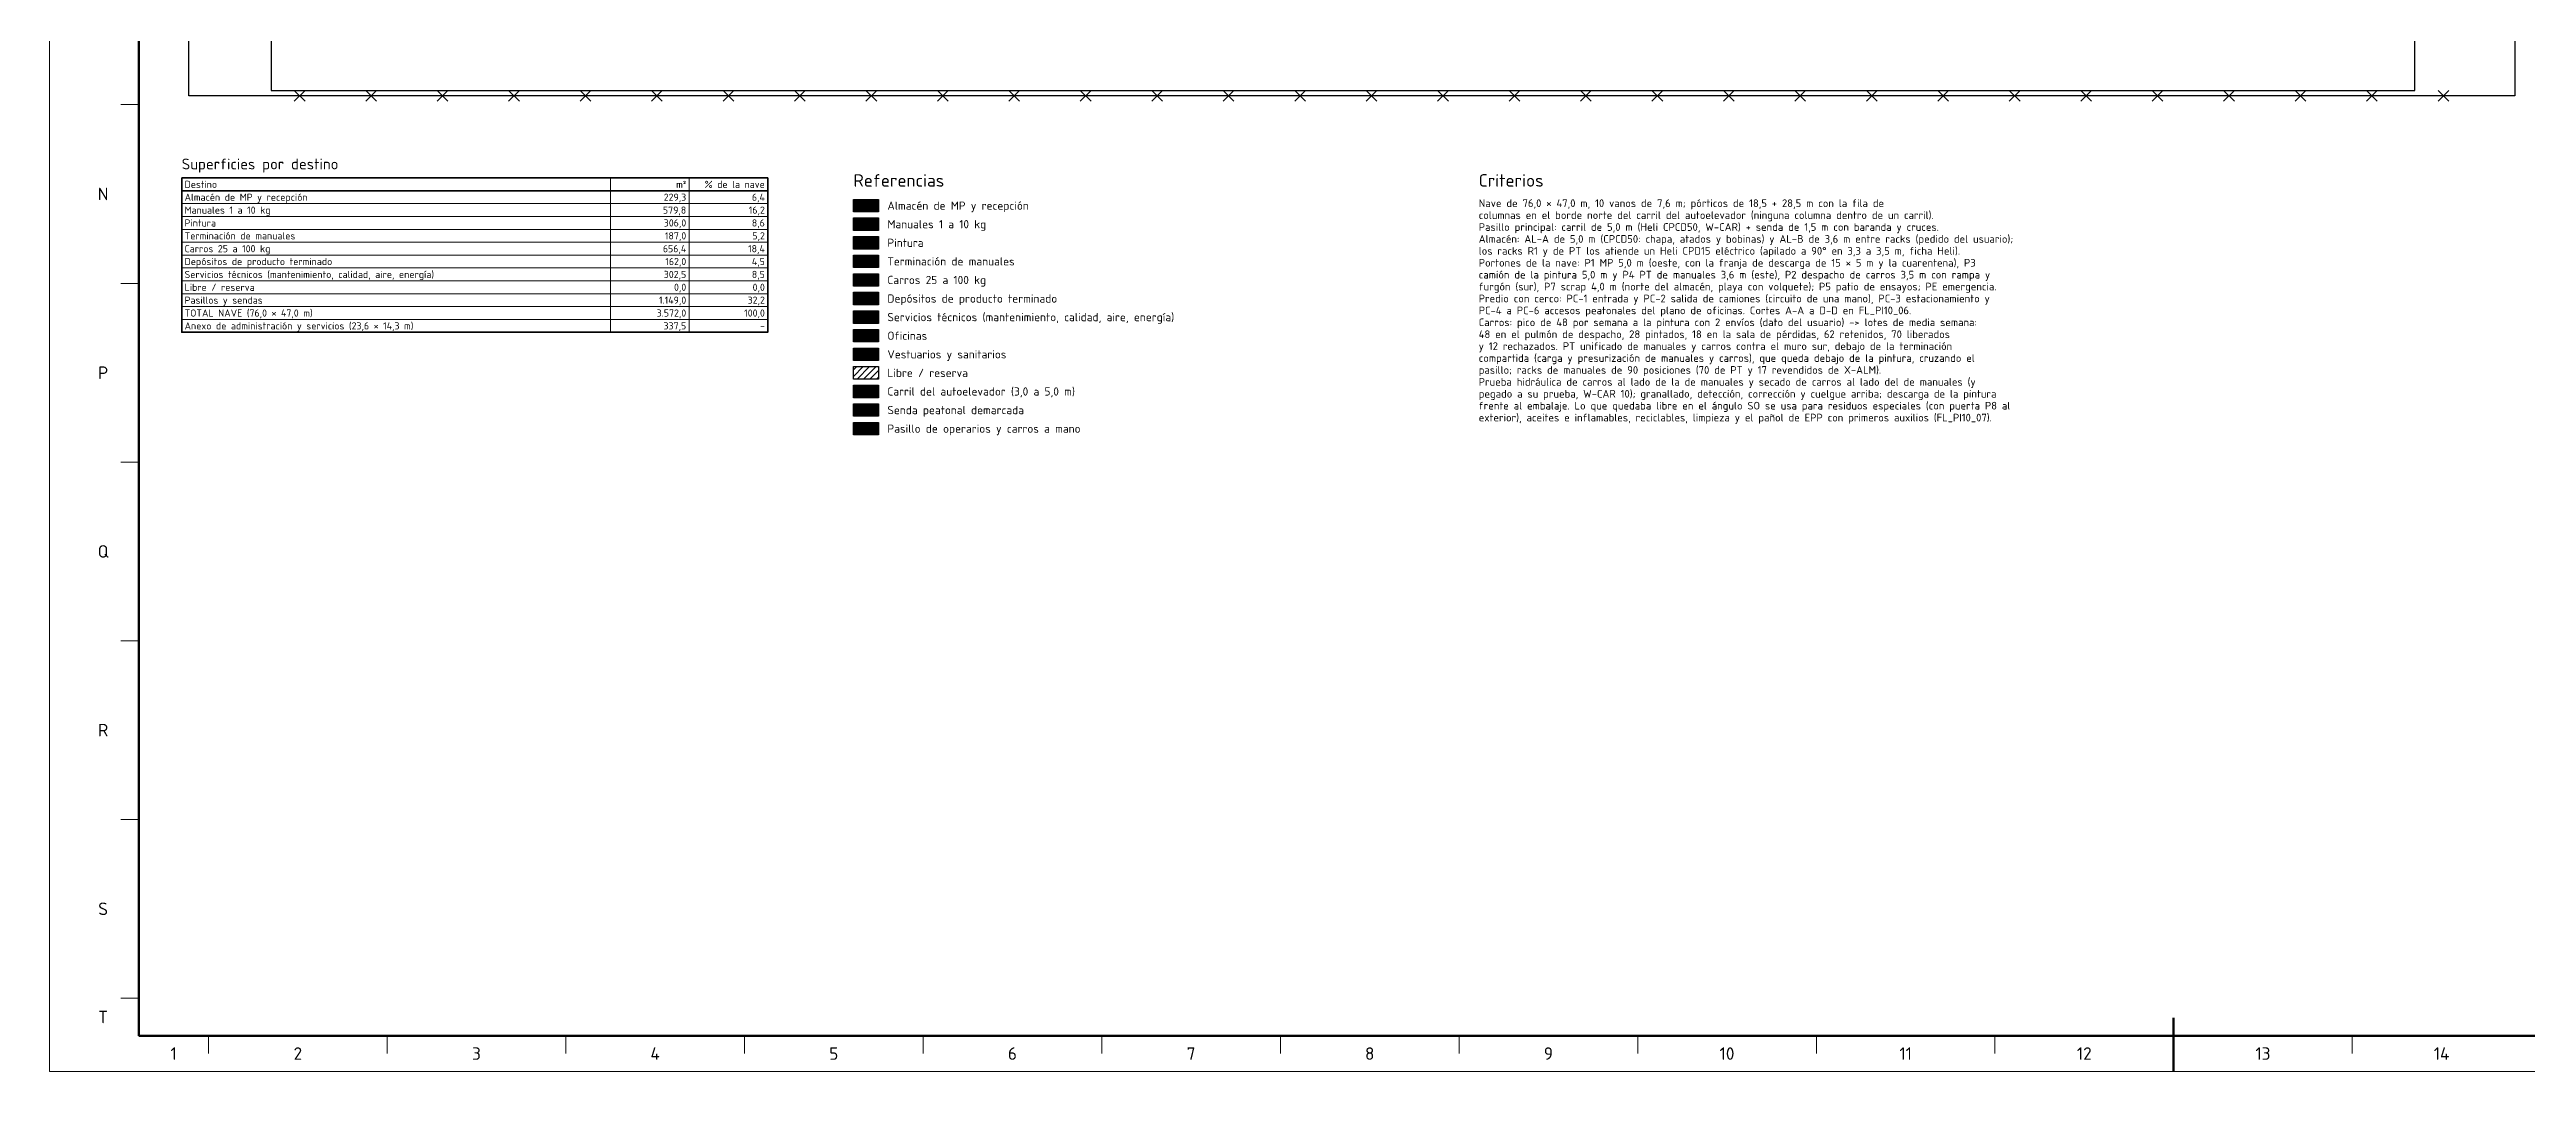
# Model space of a CAD drawing. Header units: millimetres. Extents: x 0 to 1189, y 0 to 841.
# Drawn here: x 0 to 693, y 0 to 286 of the extents above; entities that cross this region are included whole.
import ezdxf
from ezdxf.enums import TextEntityAlignment as Align

# ---------------------------------------------------------------- set-up
doc = ezdxf.new("R2010")
doc.units = ezdxf.units.MM
for name, color, linetype, lineweight in [('06-TEXTO', 7, 'CONTINUOUS', 25), ('07-RECUADRO', 7, 'CONTINUOUS', 70), ('08-FINA', 5, 'CONTINUOUS', 18), ('A-COTA', 7, 'CONTINUOUS', 18), ('A-EXTERIOR', 8, 'CONTINUOUS', 25), ('A-RELLENO', 9, 'CONTINUOUS', 13), ('A-SECTOR', 1, 'CONTINUOUS', 25), ('A-TEXTO', 7, 'CONTINUOUS', 18)]:
    doc.layers.add(name, color=color, linetype=linetype, lineweight=lineweight)
doc.styles.add('ISO3098', font='isocpeur.ttf')

msp = doc.modelspace()

# ---------------------------------------------------------------- hatches: boundary and pattern name
at = {"layer": 'A-RELLENO', "true_color": 0xcde1f5}
h = msp.add_hatch(color=7, dxfattribs=at)
h.dxf.hatch_style = 1
h.paths.add_polyline_path([(225, 244), (232, 244), (232, 240.5), (225, 240.5)])
at = {"layer": 'A-RELLENO', "true_color": 0xfde4c8}
h = msp.add_hatch(color=7, dxfattribs=at)
h.dxf.hatch_style = 1
h.paths.add_polyline_path([(225, 238.8), (232, 238.8), (232, 235.3), (225, 235.3)])
at = {"layer": 'A-RELLENO', "true_color": 0xf6cfc3}
h = msp.add_hatch(color=7, dxfattribs=at)
h.dxf.hatch_style = 1
h.paths.add_polyline_path([(225, 233.6), (232, 233.6), (232, 230.1), (225, 230.1)])
at = {"layer": 'A-RELLENO', "true_color": 0xd7eed2}
h = msp.add_hatch(color=7, dxfattribs=at)
h.dxf.hatch_style = 1
h.paths.add_polyline_path([(225, 228.4), (232, 228.4), (232, 224.9), (225, 224.9)])
at = {"layer": 'A-RELLENO', "true_color": 0xf8d9c0}
h = msp.add_hatch(color=7, dxfattribs=at)
h.dxf.hatch_style = 1
h.paths.add_polyline_path([(225, 223.2), (232, 223.2), (232, 219.7), (225, 219.7)])
at = {"layer": 'A-RELLENO', "true_color": 0xc8e8c8}
h = msp.add_hatch(color=7, dxfattribs=at)
h.dxf.hatch_style = 1
h.paths.add_polyline_path([(225, 218), (232, 218), (232, 214.5), (225, 214.5)])
at = {"layer": 'A-RELLENO', "true_color": 0xe4e4e4}
h = msp.add_hatch(color=7, dxfattribs=at)
h.dxf.hatch_style = 1
h.paths.add_polyline_path([(225, 212.8), (232, 212.8), (232, 209.3), (225, 209.3)])
at = {"layer": 'A-RELLENO', "true_color": 0xe2ecf8}
h = msp.add_hatch(color=7, dxfattribs=at)
h.dxf.hatch_style = 1
h.paths.add_polyline_path([(225, 207.6), (232, 207.6), (232, 204.1), (225, 204.1)])
at = {"layer": 'A-RELLENO', "true_color": 0xece4f6}
h = msp.add_hatch(color=7, dxfattribs=at)
h.dxf.hatch_style = 1
h.paths.add_polyline_path([(225, 202.4), (232, 202.4), (232, 198.9), (225, 198.9)])
at = {"layer": 'A-RELLENO'}
h = msp.add_hatch(dxfattribs=at)
h.set_pattern_fill('ANSI31', scale=0.4)
h.paths.add_polyline_path([(225, 197.2), (232, 197.2), (232, 193.7), (225, 193.7)])
at = {"layer": 'A-RELLENO', "true_color": 0xe2e2e2}
h = msp.add_hatch(color=7, dxfattribs=at)
h.dxf.hatch_style = 1
h.paths.add_polyline_path([(225, 192), (232, 192), (232, 188.5), (225, 188.5)])
at = {"layer": 'A-RELLENO', "true_color": 0xfff4b4}
h = msp.add_hatch(color=7, dxfattribs=at)
h.dxf.hatch_style = 1
h.paths.add_polyline_path([(225, 186.8), (232, 186.8), (232, 183.3), (225, 183.3)])
at = {"layer": 'A-RELLENO', "true_color": 0xf6f6f6}
h = msp.add_hatch(color=7, dxfattribs=at)
h.dxf.hatch_style = 1
h.paths.add_polyline_path([(225, 181.6), (232, 181.6), (232, 178.1), (225, 178.1)])

# ---------------------------------------------------------------- linework, layer by layer
at = {"layer": '07-RECUADRO'}
msp.add_line((594.5, 0), (594.5, 15), dxfattribs=at)
msp.add_lwpolyline([(25, 10), (1179, 10), (1179, 831), (25, 831)], close=True, dxfattribs=at)
at = {"layer": '08-FINA'}
for p, q in [((25, 270.5), (20, 270.5)), ((25, 220.5), (20, 220.5)), ((25, 170.5), (20, 170.5)), ((25, 120.5), (20, 120.5)), ((25, 70.5), (20, 70.5)), ((25, 20.5), (20, 20.5)), ((44.5, 10), (44.5, 5)), ((94.5, 10), (94.5, 5)), ((144.5, 10), (144.5, 5)), ((194.5, 10), (194.5, 5)), ((244.5, 10), (244.5, 5)), ((294.5, 10), (294.5, 5)), ((344.5, 10), (344.5, 5)), ((394.5, 10), (394.5, 5)), ((444.5, 10), (444.5, 5)), ((494.5, 10), (494.5, 5)), ((544.5, 10), (544.5, 5)), ((644.5, 10), (644.5, 5))]:
    msp.add_line(p, q, dxfattribs=at)
msp.add_lwpolyline([(0, 0), (1189, 0), (1189, 841), (0, 841)], close=True, dxfattribs=at)
at = {"layer": 'A-COTA', "lineweight": 13}
for p, q in [((157, 250), (157, 206.8)), ((179, 250), (179, 206.8)), ((37, 242.8), (201, 242.8)), ((37, 239.2), (201, 239.2)), ((37, 235.6), (201, 235.6)), ((37, 232), (201, 232)), ((37, 228.4), (201, 228.4)), ((37, 224.8), (201, 224.8)), ((37, 221.2), (201, 221.2)), ((37, 217.6), (201, 217.6)), ((37, 214), (201, 214)), ((37, 210.4), (201, 210.4))]:
    msp.add_line(p, q, dxfattribs=at)
at = {"layer": 'A-COTA', "lineweight": 35}
msp.add_line((37, 246.4), (201, 246.4), dxfattribs=at)
msp.add_lwpolyline([(37, 250), (201, 250), (201, 206.8), (37, 206.8)], close=True, dxfattribs=at)
at = {"layer": 'A-EXTERIOR'}
for p, q in [((68.5, 271.5), (71.5, 274.5)), ((68.5, 274.5), (71.5, 271.5)), ((88.5, 271.5), (91.5, 274.5)), ((88.5, 274.5), (91.5, 271.5)), ((108.5, 271.5), (111.5, 274.5)), ((108.5, 274.5), (111.5, 271.5)), ((128.5, 271.5), (131.5, 274.5)), ((128.5, 274.5), (131.5, 271.5)), ((148.5, 271.5), (151.5, 274.5)), ((148.5, 274.5), (151.5, 271.5)), ((168.5, 271.5), (171.5, 274.5)), ((168.5, 274.5), (171.5, 271.5)), ((188.5, 271.5), (191.5, 274.5)), ((188.5, 274.5), (191.5, 271.5)), ((208.5, 271.5), (211.5, 274.5)), ((208.5, 274.5), (211.5, 271.5)), ((228.5, 271.5), (231.5, 274.5)), ((228.5, 274.5), (231.5, 271.5)), ((248.5, 271.5), (251.5, 274.5)), ((248.5, 274.5), (251.5, 271.5)), ((268.5, 271.5), (271.5, 274.5)), ((268.5, 274.5), (271.5, 271.5)), ((288.5, 271.5), (291.5, 274.5)), ((288.5, 274.5), (291.5, 271.5)), ((308.5, 271.5), (311.5, 274.5)), ((308.5, 274.5), (311.5, 271.5)), ((328.5, 271.5), (331.5, 274.5)), ((328.5, 274.5), (331.5, 271.5)), ((348.5, 271.5), (351.5, 274.5)), ((348.5, 274.5), (351.5, 271.5)), ((368.5, 271.5), (371.5, 274.5)), ((368.5, 274.5), (371.5, 271.5)), ((388.5, 271.5), (391.5, 274.5)), ((388.5, 274.5), (391.5, 271.5)), ((408.5, 271.5), (411.5, 274.5)), ((408.5, 274.5), (411.5, 271.5)), ((428.5, 271.5), (431.5, 274.5)), ((428.5, 274.5), (431.5, 271.5)), ((448.5, 271.5), (451.5, 274.5)), ((448.5, 274.5), (451.5, 271.5)), ((468.5, 271.5), (471.5, 274.5)), ((468.5, 274.5), (471.5, 271.5)), ((488.5, 271.5), (491.5, 274.5)), ((488.5, 274.5), (491.5, 271.5)), ((508.5, 271.5), (511.5, 274.5)), ((508.5, 274.5), (511.5, 271.5)), ((528.5, 271.5), (531.5, 274.5)), ((528.5, 274.5), (531.5, 271.5)), ((548.5, 271.5), (551.5, 274.5)), ((548.5, 274.5), (551.5, 271.5)), ((568.5, 271.5), (571.5, 274.5)), ((568.5, 274.5), (571.5, 271.5)), ((588.5, 271.5), (591.5, 274.5)), ((588.5, 274.5), (591.5, 271.5)), ((608.5, 271.5), (611.5, 274.5)), ((608.5, 274.5), (611.5, 271.5)), ((628.5, 271.5), (631.5, 274.5)), ((628.5, 274.5), (631.5, 271.5)), ((648.5, 271.5), (651.5, 274.5)), ((648.5, 274.5), (651.5, 271.5)), ((668.5, 271.5), (671.5, 274.5)), ((668.5, 274.5), (671.5, 271.5))]:
    msp.add_line(p, q, dxfattribs=at)
msp.add_lwpolyline([(690, 729.5), (690, 273), (39, 273), (39, 729.5)], dxfattribs=at)
msp.add_lwpolyline([(62, 274.5), (662, 274.5), (662, 383.5), (62, 383.5)], close=True, dxfattribs=at)
at = {"layer": 'A-SECTOR'}
for points in [[(225, 244), (232, 244), (232, 240.5), (225, 240.5)], [(225, 238.8), (232, 238.8), (232, 235.3), (225, 235.3)], [(225, 233.6), (232, 233.6), (232, 230.1), (225, 230.1)], [(225, 228.4), (232, 228.4), (232, 224.9), (225, 224.9)], [(225, 223.2), (232, 223.2), (232, 219.7), (225, 219.7)], [(225, 218), (232, 218), (232, 214.5), (225, 214.5)], [(225, 212.8), (232, 212.8), (232, 209.3), (225, 209.3)], [(225, 207.6), (232, 207.6), (232, 204.1), (225, 204.1)], [(225, 202.4), (232, 202.4), (232, 198.9), (225, 198.9)], [(225, 197.2), (232, 197.2), (232, 193.7), (225, 193.7)], [(225, 192), (232, 192), (232, 188.5), (225, 188.5)], [(225, 186.8), (232, 186.8), (232, 183.3), (225, 183.3)], [(225, 181.6), (232, 181.6), (232, 178.1), (225, 178.1)]]:
    msp.add_lwpolyline(points, close=True, dxfattribs=at)

# ---------------------------------------------------------------- texts
at = {"layer": '06-TEXTO', "style": 'ISO3098'}
for s, p in [('N', (15, 245.5)), ('P', (15, 195.5)), ('Q', (15, 145.5)), ('R', (15, 95.5)), ('S', (15, 45.5)), ('T', (15, 15.25)), ('1', (34.75, 5)), ('2', (69.5, 5)), ('3', (119.5, 5)), ('4', (169.5, 5)), ('5', (219.5, 5)), ('6', (269.5, 5)), ('7', (319.5, 5)), ('8', (369.5, 5)), ('9', (419.5, 5)), ('10', (469.5, 5)), ('11', (519.5, 5)), ('12', (569.5, 5)), ('13', (619.5, 5)), ('14', (669.5, 5))]:
    msp.add_text(s, height=3.5, dxfattribs=at).set_placement(p, align=Align.MIDDLE_CENTER)
at = {"layer": 'A-TEXTO', "style": 'ISO3098'}
for s, height, p in [('Superficies por destino', 3, (37, 251.5)), ('Referencias', 3.5, (225, 246.5)), ('Criterios', 3.5, (400, 246.5))]:
    msp.add_text(s, height=height, dxfattribs=at).set_placement(p, align=Align.BOTTOM_LEFT)
for s, height, p in [('Almacén de MP y recepción', 2, (37.8, 244.6)), ('Destino', 2, (37.8, 248.2)), ('Almacén de MP y recepción', 2.3, (234.5, 242.25)), ('Manuales 1 a 10 kg', 2, (37.8, 241)), ('Pintura', 2, (37.8, 237.4)), ('Manuales 1 a 10 kg', 2.3, (234.5, 237.05)), ('Terminación de manuales', 2, (37.8, 233.8)), ('Carros 25 a 100 kg', 2, (37.8, 230.2)), ('Pintura', 2.3, (234.5, 231.85)), ('Servicios técnicos (mantenimiento, calidad, aire, energía)', 2, (37.8, 223)), ('Depósitos de producto terminado', 2, (37.8, 226.6)), ('Terminación de manuales', 2.3, (234.5, 226.65)), ('Carros 25 a 100 kg', 2.3, (234.5, 221.45)), ('Libre / reserva', 2, (37.8, 219.4)), ('Pasillos y sendas', 2, (37.8, 215.8)), ('Depósitos de producto terminado', 2.3, (234.5, 216.25)), ('TOTAL NAVE (76,0 × 47,0 m)', 2, (37.8, 212.2)), ('Anexo de administración y servicios (23,6 × 14,3 m)', 2, (37.8, 208.6)), ('Servicios técnicos (mantenimiento, calidad, aire, energía)', 2.3, (234.5, 211.05)), ('Vestuarios y sanitarios', 2.3, (234.5, 200.65)), ('Oficinas', 2.3, (234.5, 205.85)), ('Libre / reserva', 2.3, (234.5, 195.45)), ('Carril del autoelevador (3,0 a 5,0 m)', 2.3, (234.5, 190.25)), ('Senda peatonal demarcada', 2.3, (234.5, 185.05)), ('Pasillo de operarios y carros a mano', 2.3, (234.5, 179.85))]:
    msp.add_text(s, height=height, dxfattribs=at).set_placement(p, align=Align.MIDDLE_LEFT)
for s, p in [('229,3', (178.2, 244.6)), ('m²', (178.2, 248.2)), ('% de la nave', (200.2, 248.2)), ('6,4', (200.2, 244.6)), ('579,8', (178.2, 241)), ('306,0', (178.2, 237.4)), ('16,2', (200.2, 241)), ('8,6', (200.2, 237.4)), ('656,4', (178.2, 230.2)), ('187,0', (178.2, 233.8)), ('18,4', (200.2, 230.2)), ('5,2', (200.2, 233.8)), ('302,5', (178.2, 223)), ('162,0', (178.2, 226.6)), ('4,5', (200.2, 226.6)), ('8,5', (200.2, 223)), ('1.149,0', (178.2, 215.8)), ('0,0', (178.2, 219.4)), ('32,2', (200.2, 215.8)), ('0,0', (200.2, 219.4)), ('3.572,0', (178.2, 212.2)), ('337,5', (178.2, 208.6)), ('100,0', (200.2, 212.2)), ('-', (200.2, 208.6))]:
    msp.add_text(s, height=2, dxfattribs=at).set_placement(p, align=Align.MIDDLE_RIGHT)
for s, p in [('Nave de 76,0 × 47,0 m, 10 vanos de 7,6 m; pórticos de 18,5 + 28,5 m con la fila de', (400, 244)), ('columnas en el borde norte del carril del autoelevador (ninguna columna dentro de un carril).', (400, 240.667)), ('Pasillo principal: carril de 5,0 m (Heli CPCD50, W-CAR) + senda de 1,5 m con baranda y cruces.', (400, 237.335)), ('Almacén: AL-A de 5,0 m (CPCD50: chapa, atados y bobinas) y AL-B de 3,6 m entre racks (pedido del usuario);', (400, 234.002)), ('los racks R1 y de PT los atiende un Heli CPD15 eléctrico (apilado a 90° en 3,3 a 3,5 m, ficha Heli).', (400, 230.67)), ('camión de la pintura 5,0 m y P4 PT de manuales 3,6 m (este), P2 despacho de carros 3,5 m con rampa y', (400, 224.005)), ('Portones de la nave: P1 MP 5,0 m (oeste, con la franja de descarga de 15 × 5 m y la cuarentena), P3', (400, 227.337)), ('furgón (sur), P7 scrap 4,0 m (norte del almacén, playa con volquete); P5 patio de ensayos; PE emergencia.', (400, 220.672)), ('Predio con cerco: PC-1 entrada y PC-2 salida de camiones (circuito de una mano), PC-3 estacionamiento y', (400, 217.34)), ('PC-4 a PC-6 accesos peatonales del plano de oficinas. Cortes A-A a D-D en FL_PI10_06.', (400, 214.007)), ('Carros: pico de 48 por semana a la pintura con 2 envíos (dato del usuario) -> lotes de media semana:', (400, 210.675)), ('48 en el pulmón de despacho, 28 pintados, 18 en la sala de pérdidas, 62 retenidos, 70 liberados', (400, 207.342)), ('y 12 rechazados. PT unificado de manuales y carros contra el muro sur, debajo de la terminación', (400, 204.01)), ('compartida (carga y presurización de manuales y carros), que queda debajo de la pintura, cruzando el', (400, 200.677)), ('pasillo; racks de manuales de 90 posiciones (70 de PT y 17 revendidos de X-ALM).', (400, 197.345)), ('Prueba hidráulica de carros al lado de la de manuales y secado de carros al lado del de manuales (y', (400, 194.012)), ('pegado a su prueba, W-CAR 10); granallado, detección, corrección y cuelgue arriba; descarga de la pintura', (400, 190.68)), ('frente al embalaje. Lo que quedaba libre en el ángulo SO se usa para residuos especiales (con puerta P8 al', (400, 187.347)), ('exterior), aceites e inflamables, reciclables, limpieza y el pañol de EPP con primeros auxilios (FL_PI10_07).', (400, 184.015))]:
    msp.add_text(s, height=2.15, dxfattribs=at).set_placement(p, align=Align.TOP_LEFT)

doc.saveas('drawing.dxf')
